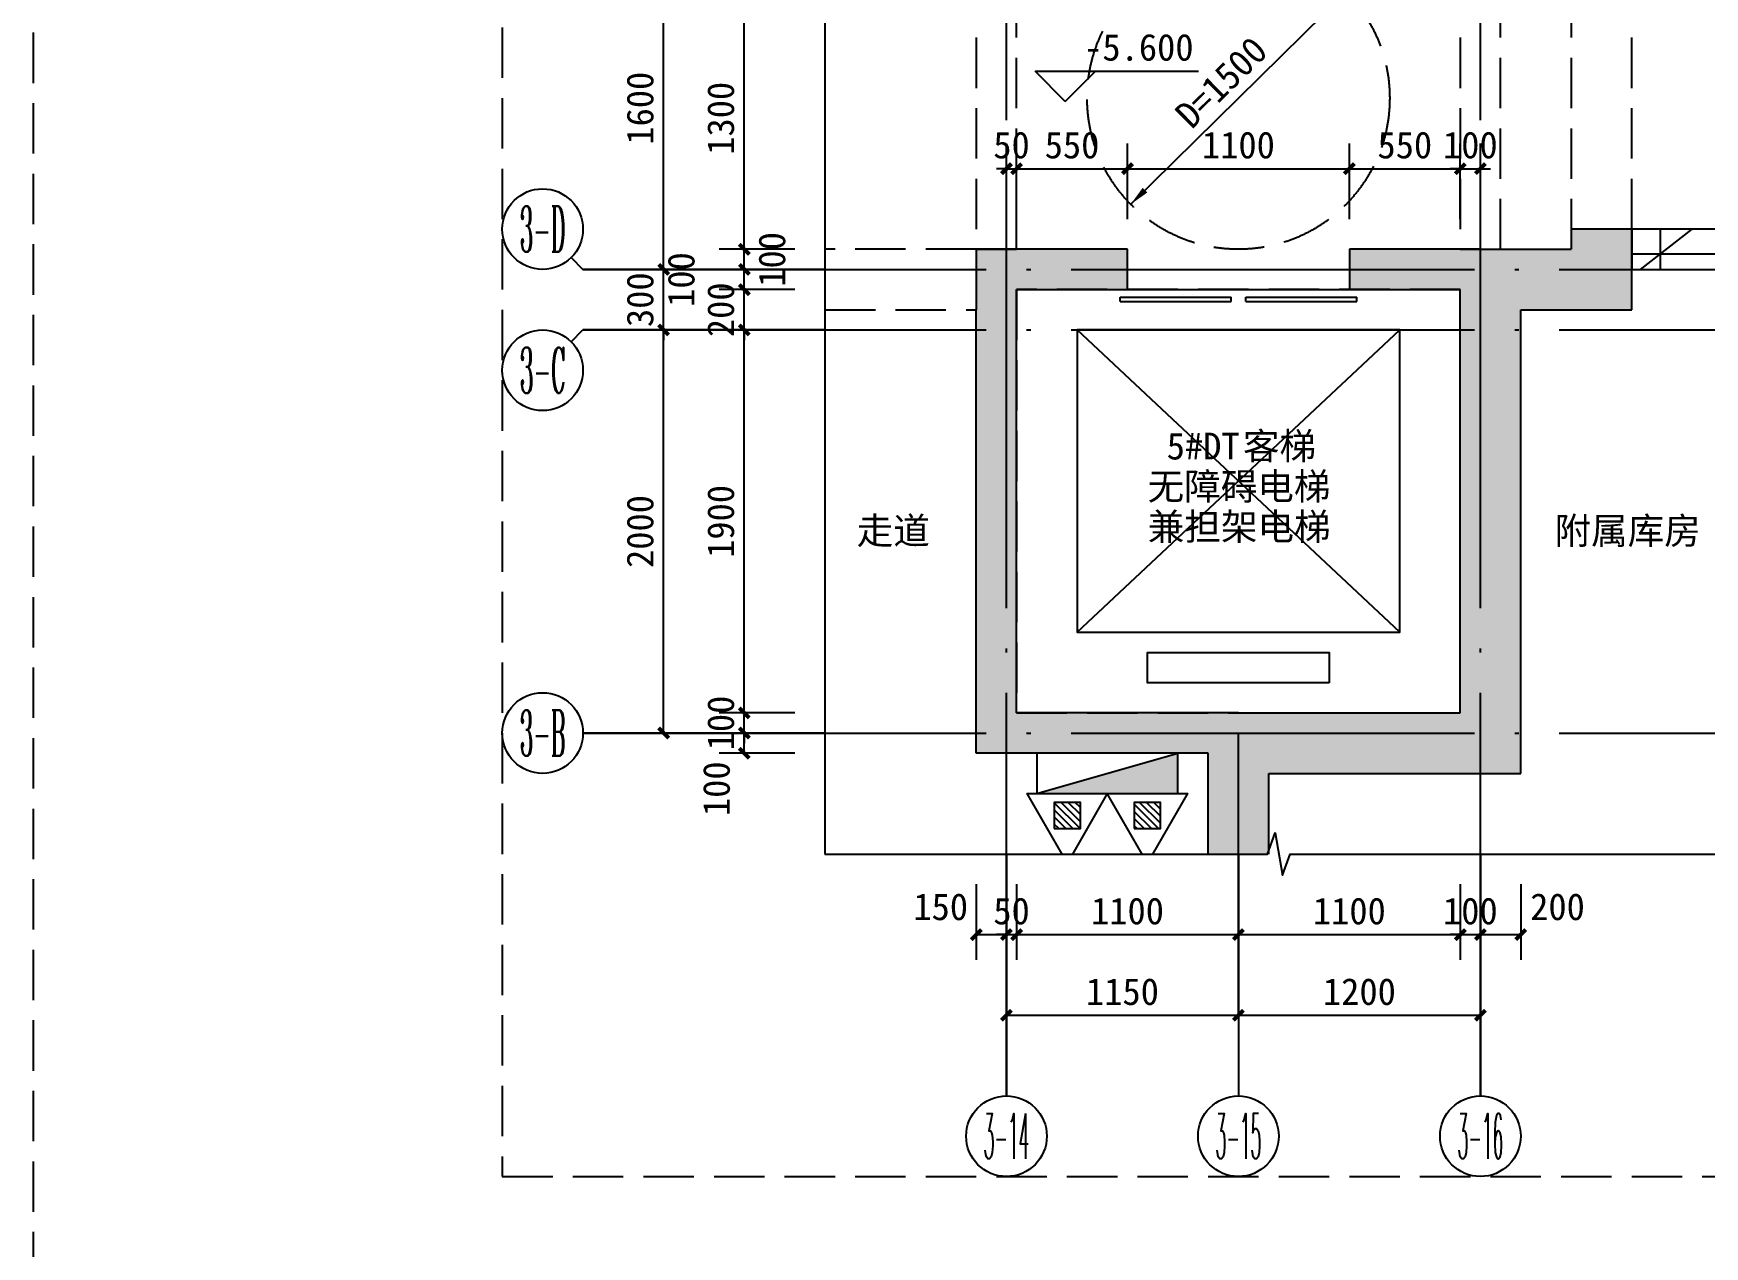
# Model space of a CAD drawing. Extents: x -10817 to 167545, y 26551 to 157048.
# Drawn here: x 433 to 8720, y 113726 to 119745 of the extents above; entities that cross this region are included whole.
import ezdxf
from ezdxf.enums import TextEntityAlignment as Align
from ezdxf.xclip import XClip

# ---------------------------------------------------------------- set-up
doc = ezdxf.new("R2010")
doc.units = 0
doc.header["$LTSCALE"] = 1000
doc.header["$MEASUREMENT"] = 0
doc.header["$XCLIPFRAME"] = 0
doc.linetypes.add('DASH', pattern=[0.35, 0.25, -0.1])
doc.linetypes.add('DOTE', pattern=[2.42, 2, -0.2, 0.02, -0.2])
doc.layers.get('Defpoints').update_dxf_attribs({"color": 30, "linetype": 'DASH'})
for name, color, linetype in [('3#-B1-墙体$0$3#-B1$0$A-DOOR', 51, 'Continuous'), ('3#-B1-墙体$0$A-COLU-CONC-HATC', 204, 'Continuous'), ('3#-B1-墙体$0$A-DOOR', 51, 'Continuous'), ('3#-B1-墙体$0$A-FLOR-STRS', 51, 'Continuous'), ('3#-B1-墙体$0$A-WALL-BLOK', 131, 'Continuous'), ('3#-B1-墙体$0$A-WALL-CONC', 9, 'Continuous'), ('3#-B1-墙体$0$EQUIP_消火栓', 1, 'Continuous'), ('3#-B1-墙体$0$EQUIP_消防', 7, 'Continuous'), ('A-ANNO-AXIS-CIRC', 3, 'Continuous'), ('A-ANNO-AXIS-TEXT', 7, 'Continuous'), ('A-ANNO-DIMS', 3, 'Continuous'), ('A-ANNO-DOTE', 10, 'DOTE'), ('A-ANNO-LEVL', 3, 'Continuous'), ('A-ANNO-SYMB', 3, 'Continuous'), ('A-ANNO-TEXT', 7, 'Continuous'), ('A-FLOR-UNDR', 177, 'Continuous'), ('AXIS_TEXT', 7, 'Continuous')]:
    doc.layers.add(name, color=color, linetype=linetype)
doc.styles.add('_TCH_AXIS', font='COMPLEX', dxfattribs={"bigfont": 'GBCBIG'})
doc.styles.add('_TCH_DIM', font='')
doc.styles.add('_TCH_DIM_T3', font='')
doc.styles.add('COMPLEX', font='COMPLEX')
doc.styles.get("Standard").update_dxf_attribs({"font": ''})
doc.styles.get('_TCH_DIM').set_extended_font_data('SimSun')
doc.styles.get('_TCH_DIM_T3').set_extended_font_data('SimSun')
doc.styles.get('Standard').set_extended_font_data('SimSun')
doc.dimstyles.new('_TCH_ARCH&&50', dxfattribs={"dimtxt": 132.911392, "dimasz": 50, "dimexe": 125, "dimexo": 150, "dimgap": 50, "dimtad": 1, "dimdec": 0, "dimzin": 0, "dimdsep": 46, "dimtxsty": '_TCH_DIM_T3', "dimblk": 'ARCHTICK', "dimcen": 0.09, "dimclrt": 7, "dimazin": 2, "dimtfac": 1, "dimtdec": 0, "dimtix": 1, "dimtmove": 2, "dimatfit": 3, "dimfxl": 50, "dimtolj": 1, "dimtzin": 0, "dimarcsym": 0})

# ---------------------------------------------------------------- blocks, each defined once
blk = doc.blocks.new('3#-B1-墙体$0$3#-B1$0$A$C524E5E6F')
at = {"layer": '3#-B1-墙体$0$A-FLOR-STRS'}
for points in [[(300, -200), (1900, -200), (1900, -1700), (300, -1700)], [(650, -1950), (1550, -1950), (1550, -1800), (650, -1800)]]:
    blk.add_lwpolyline(points, close=True, dxfattribs=at)
for points in [[(300, -1700), (1900, -200)], [(1900, -1700), (300, -200)]]:
    blk.add_lwpolyline(points, dxfattribs=at)
at = {"layer": 'Defpoints'}
blk.add_lwpolyline([(0, 0), (2200, 0), (2200, -2100), (0, -2100)], close=True, dxfattribs=at)
blk = doc.blocks.new('3#-B1-墙体$0$3#-B1$0$$DORLIB2D$00000127')
at = {"color": 0}
for points in [[(-0.5333, 0.7949), (-0.5333, 0.6904)], [(-0.0333, 0.7949), (-0.5333, 0.7949)], [(-0.0333, 0.7949), (-0.0333, 0.6904)], [(0.5333, 0.7949), (0.0333, 0.7949)], [(0.0333, 0.7949), (0.0333, 0.6904)], [(0.5333, 0.7949), (0.5333, 0.6904)], [(-0.0333, 0.6904), (-0.5333, 0.6904)], [(0.5333, 0.6904), (0.0333, 0.6904)], [(0.5, 0.5), (-0.5, 0.5)]]:
    blk.add_lwpolyline(points, dxfattribs=at)
blk = doc.blocks.new('3#-B1-墙体$0$$TwtSys$00000434')
for p, q in [((-0.5, 0.5), (-0.5, -0.5)), ((-0.5, -0.5), (0.5, 0.5)), ((0.5, 0.5), (-0.5, 0.5)), ((0.5, -0.5), (0.5, 0.5)), ((-0.5, -0.5), (0.5, -0.5))]:
    blk.add_line(p, q)
blk.add_solid([(0.5, -0.5), (0.5, 0.5), (-0.5, -0.5)])
blk = doc.blocks.new('3#-B1-墙体$0$$ATTACHMENT$00000214')
h = blk.add_hatch()
h.set_pattern_fill('ANSI31', color=256, scale=200, style=0)
h.set_pattern_definition([(45, (-38543.802, -6842.639), (-17.67767, 17.67767), [])])
h.paths.add_polyline_path([(-64.9, 1.9), (64.9, 1.9), (64.9, -127.9), (-64.9, -127.9)])
for points in [[(0, 171.8), (-198.4, -171.8), (198.4, -171.8)], [(-64.9, 1.9), (64.9, 1.9), (64.9, -127.9), (-64.9, -127.9)]]:
    blk.add_lwpolyline(points, close=True)
blk = doc.blocks.new('3#-B1-墙体')
at = {"layer": '3#-B1-墙体$0$A-COLU-CONC-HATC'}
for points in [[(33300, -5000), (33300, -4600), (33000, -4600), (33000, -4700)], [(30150, -4700), (30050, -4700), (30050, -5000), (30150, -4866.7)], [(30250, -4900), (30800, -4900), (30800, -4700), (30150, -4700), (30150, -4866.7)], [(32550, -4700), (31900, -4700), (31900, -4900), (32450, -4900), (32583.3, -4866.7)], [(32583.3, -4866.7), (32750, -5000), (33300, -5000), (33000, -4700), (32550, -4700)], [(30050, -7200), (30250, -7000), (30250, -4900), (30150, -4866.7), (30050, -5000)], [(32450, -7000), (32750, -7300), (32750, -5000), (32583.3, -4866.7), (32450, -4900)], [(31350, -7166.7), (31350, -7000), (30250, -7000), (30050, -7200), (31200, -7200)], [(31350, -7166.7), (31500, -7300), (32750, -7300), (32450, -7000), (31350, -7000)], [(31300, -9466.7), (31500, -9500), (31500, -7300), (31350, -7166.7), (31200, -7200), (31200, -9300)]]:
    blk.add_hatch(color=256, dxfattribs=at).paths.add_polyline_path(points)
h = blk.add_hatch(dxfattribs=at)
h.set_pattern_fill('空心砖', color=256, scale=100, style=0)
h.set_pattern_definition([(0, (0, 0), (0, 350), []), (37.875, (400, 0), (-169.6153, 218.0767), []), (90, (400, 0), (-450, 3e-14), [])])
h.paths.add_polyline_path([(33300, -4800), (34200, -4800), (34200, -4600), (33300, -4600)])
at = {"layer": '3#-B1-墙体$0$3#-B1$0$A-DOOR', "linetype": 'DASH'}
for p, q in [((30050, -4700), (28550, -4700)), ((28550, -5000), (30050, -5000))]:
    blk.add_line(p, q, dxfattribs=at)
at = {"layer": '3#-B1-墙体$0$A-DOOR', "linetype": 'DASH'}
for p, q in [((33000, -3400), (33000, -4600)), ((33300, -4600), (33300, -3400))]:
    blk.add_line(p, q, dxfattribs=at)
at = {"layer": '3#-B1-墙体$0$A-WALL-BLOK'}
for p, q in [((34200, -4600), (33300, -4600)), ((33300, -4600), (33300, -4800)), ((33300, -4800), (34200, -4800))]:
    blk.add_line(p, q, dxfattribs=at)
at = {"layer": '3#-B1-墙体$0$A-WALL-CONC'}
for p, q in [((33300, -4600), (33000, -4600)), ((33000, -4600), (33000, -4700)), ((33300, -5000), (33300, -4600)), ((30150, -4700), (30050, -4700)), ((30050, -4700), (30050, -5000)), ((30800, -4700), (30150, -4700)), ((30800, -4900), (30800, -4700)), ((32550, -4700), (31900, -4700)), ((31900, -4700), (31900, -4900)), ((32550, -4700), (33000, -4700)), ((30250, -4900), (30800, -4900)), ((30250, -7000), (30250, -4900)), ((31900, -4900), (32450, -4900)), ((32450, -7000), (32450, -4900)), ((30050, -7200), (30050, -5000)), ((32750, -5000), (33300, -5000)), ((32750, -7300), (32750, -5000)), ((31350, -7000), (30250, -7000)), ((31350, -7000), (32450, -7000)), ((31200, -7200), (30050, -7200)), ((31200, -9300), (31200, -7200)), ((31500, -7300), (32750, -7300)), ((31500, -9500), (31500, -7300))]:
    blk.add_line(p, q, dxfattribs=at)
at = {"layer": 'Defpoints', "elevation": 0}
for points in [[(30250, -3300), (30050, -3300), (30050, -4700), (30250, -4700)], [(32650, -3300), (32450, -3300), (32450, -4700), (32650, -4700)]]:
    blk.add_lwpolyline(points, close=True, dxfattribs=at)
at = {"xscale": -1}
blk.add_blockref('3#-B1-墙体$0$3#-B1$0$A$C524E5E6F', (32450, -4900, 0), dxfattribs=at)
at = {"layer": '3#-B1-墙体$0$A-DOOR', "xscale": -1100, "yscale": -200, "zscale": 200}
blk.add_blockref('3#-B1-墙体$0$3#-B1$0$$DORLIB2D$00000127', (31350, -4800), dxfattribs=at)
at = {"layer": '3#-B1-墙体$0$EQUIP_消火栓', "linetype": 'ByBlock', "xscale": -700, "yscale": -200, "zscale": 700, "rotation": 180}
blk.add_blockref('3#-B1-墙体$0$$TwtSys$00000434', (30700, -7300), dxfattribs=at)
at = {"layer": '3#-B1-墙体$0$EQUIP_消防', "linetype": 'ByBlock', "yscale": -1, "rotation": 359.999999996578}
for p in [(30501.6, -7571.8), (30898.4, -7571.8)]:
    blk.add_blockref('3#-B1-墙体$0$$ATTACHMENT$00000214', p, dxfattribs=at)
blk = doc.blocks.new('A$C60AE0A12')
at = {"layer": 'A-ANNO-DIMS'}
for points in [[(462.9, 1406.4, 33, 0, 0), (534.1, 1476.6, 0, 0, 0)], [(-462.9, 493.6, 33, 0, 0), (-534.1, 423.4, 0, 0, 0)]]:
    blk.add_lwpolyline(points, format="xyseb", dxfattribs=at)
blk.add_lwpolyline([(-534.1, 423.4), (534.1, 1476.6)], dxfattribs=at)
at = {"layer": 'A-FLOR-UNDR', "linetype": 'DASH'}
blk.add_circle((0, 950, 0), 750, dxfattribs=at)
at = {"layer": 'A-ANNO-DIMS', "color": 7, "style": '_TCH_DIM'}
blk.add_text('D=1500', height=132.91, rotation=44.59468, dxfattribs=at).set_placement((-232, 791.5, 0))
blk = doc.blocks.new('_ArchTick')
at = {"color": 0, "linetype": 'ByBlock', "const_width": 0.4}
blk.add_lwpolyline([(-0.5, -0.5), (0.5, 0.5)], dxfattribs=at)
blk = doc.blocks.new('*D3382')
at = {"layer": 'A-ANNO-DIMS', "color": 0, "lineweight": -2, "transparency": 16777216}
for p, q in [((5258.1, 115123.5), (5258.1, 114748.5)), ((6408.1, 115123.5), (6408.1, 114748.5)), ((5258.1, 114873.5), (6408.1, 114873.5))]:
    blk.add_line(p, q, dxfattribs=at)
at = {"layer": 'Defpoints', "color": 0, "transparency": 16777216}
for p in [(5258.1, 115273.5), (6408.1, 115273.5), (6408.1, 114873.5)]:
    blk.add_point(p, dxfattribs=at)
at = {"layer": 'A-ANNO-DIMS', "color": 0, "lineweight": -2, "transparency": 16777216, "xscale": 50, "yscale": 50, "zscale": 50, "rotation": 180}
blk.add_blockref('_ArchTick', (5258.1, 114873.5), dxfattribs=at)
at = {"layer": 'A-ANNO-DIMS', "color": 0, "lineweight": -2, "transparency": 16777216, "xscale": 50, "yscale": 50, "zscale": 50}
blk.add_blockref('_ArchTick', (6408.1, 114873.5), dxfattribs=at)
at = {"layer": 'A-ANNO-DIMS', "color": 7, "transparency": 16777216, "insert": (5833.1, 114990), "char_height": 132.91, "attachment_point": 5, "style": '_TCH_DIM_T3'}
blk.add_mtext('\\A1;1150', dxfattribs=at)
blk = doc.blocks.new('*D3383')
at = {"layer": 'A-ANNO-DIMS', "color": 0, "lineweight": -2, "transparency": 16777216}
for p, q in [((6408.1, 115123.5), (6408.1, 114748.5)), ((7608.1, 115123.5), (7608.1, 114748.5)), ((6408.1, 114873.5), (7608.1, 114873.5))]:
    blk.add_line(p, q, dxfattribs=at)
at = {"layer": 'Defpoints', "color": 0, "transparency": 16777216}
for p in [(6408.1, 115273.5), (7608.1, 115273.5), (7608.1, 114873.5)]:
    blk.add_point(p, dxfattribs=at)
at = {"layer": 'A-ANNO-DIMS', "color": 0, "lineweight": -2, "transparency": 16777216, "xscale": 50, "yscale": 50, "zscale": 50, "rotation": 180}
blk.add_blockref('_ArchTick', (6408.1, 114873.5), dxfattribs=at)
at = {"layer": 'A-ANNO-DIMS', "color": 0, "lineweight": -2, "transparency": 16777216, "xscale": 50, "yscale": 50, "zscale": 50}
blk.add_blockref('_ArchTick', (7608.1, 114873.5), dxfattribs=at)
at = {"layer": 'A-ANNO-DIMS', "color": 7, "transparency": 16777216, "insert": (7008.1, 114990), "char_height": 132.91, "attachment_point": 5, "style": '_TCH_DIM_T3'}
blk.add_mtext('\\A1;1200', dxfattribs=at)
blk = doc.blocks.new('*D3392')
at = {"layer": 'A-ANNO-DIMS', "color": 0, "lineweight": -2, "transparency": 16777216}
for p, q in [((3808.1, 118273.5), (3433.1, 118273.5)), ((3558.1, 116273.5), (3558.1, 118273.5)), ((3808.1, 116273.5), (3433.1, 116273.5))]:
    blk.add_line(p, q, dxfattribs=at)
at = {"layer": 'Defpoints', "color": 0, "transparency": 16777216}
for p in [(3558.1, 118273.5), (3958.1, 118273.5), (3958.1, 116273.5)]:
    blk.add_point(p, dxfattribs=at)
at = {"layer": 'A-ANNO-DIMS', "color": 0, "lineweight": -2, "transparency": 16777216, "xscale": 50, "yscale": 50, "zscale": 50}
for p, rotation in [((3558.1, 118273.5), 90), ((3558.1, 116273.5), 270)]:
    blk.add_blockref('_ArchTick', p, dxfattribs=dict(at, rotation=rotation))
at = {"layer": 'A-ANNO-DIMS', "color": 7, "transparency": 16777216, "insert": (3441.7, 117273.5), "char_height": 132.91, "attachment_point": 5, "rotation": 90, "style": '_TCH_DIM_T3'}
blk.add_mtext('\\A1;2000', dxfattribs=at)
blk = doc.blocks.new('*D3393')
at = {"layer": 'A-ANNO-DIMS', "color": 0, "lineweight": -2, "transparency": 16777216}
for p, q in [((3558.1, 118573.5), (3558.1, 118623.5)), ((3808.1, 118573.5), (3433.1, 118573.5)), ((3558.1, 118273.5), (3558.1, 118573.5)), ((3808.1, 118273.5), (3433.1, 118273.5)), ((3558.1, 118273.5), (3558.1, 118223.5))]:
    blk.add_line(p, q, dxfattribs=at)
at = {"layer": 'Defpoints', "color": 0, "transparency": 16777216}
for p in [(3558.1, 118573.5), (3958.1, 118573.5), (3958.1, 118273.5)]:
    blk.add_point(p, dxfattribs=at)
at = {"layer": 'A-ANNO-DIMS', "color": 0, "lineweight": -2, "transparency": 16777216, "xscale": 50, "yscale": 50, "zscale": 50}
for p, rotation in [((3558.1, 118573.5), 270), ((3558.1, 118273.5), 90)]:
    blk.add_blockref('_ArchTick', p, dxfattribs=dict(at, rotation=rotation))
at = {"layer": 'A-ANNO-DIMS', "color": 7, "transparency": 16777216, "insert": (3441.7, 118423.5), "char_height": 132.91, "attachment_point": 5, "rotation": 90, "style": '_TCH_DIM_T3'}
blk.add_mtext('\\A1;300', dxfattribs=at)
blk = doc.blocks.new('*D3394')
at = {"layer": 'A-ANNO-DIMS', "color": 0, "lineweight": -2, "transparency": 16777216}
for p, q in [((3808.1, 120173.5), (3433.1, 120173.5)), ((3558.1, 118573.5), (3558.1, 120173.5)), ((3808.1, 118573.5), (3433.1, 118573.5))]:
    blk.add_line(p, q, dxfattribs=at)
at = {"layer": 'Defpoints', "color": 0, "transparency": 16777216}
for p in [(3558.1, 120173.5), (3958.1, 120173.5), (3958.1, 118573.5)]:
    blk.add_point(p, dxfattribs=at)
at = {"layer": 'A-ANNO-DIMS', "color": 0, "lineweight": -2, "transparency": 16777216, "xscale": 50, "yscale": 50, "zscale": 50}
for p, rotation in [((3558.1, 120173.5), 90), ((3558.1, 118573.5), 270)]:
    blk.add_blockref('_ArchTick', p, dxfattribs=dict(at, rotation=rotation))
at = {"layer": 'A-ANNO-DIMS', "color": 7, "transparency": 16777216, "insert": (3441.7, 119373.5), "char_height": 132.91, "attachment_point": 5, "rotation": 90, "style": '_TCH_DIM_T3'}
blk.add_mtext('\\A1;1600', dxfattribs=at)
blk = doc.blocks.new('*D3397')
at = {"layer": 'A-ANNO-DIMS', "color": 0, "lineweight": -2, "transparency": 16777216}
for p, q in [((5108.1, 115523.5), (5108.1, 115148.5)), ((5258.1, 115523.5), (5258.1, 115148.5)), ((5108.1, 115273.5), (5258.1, 115273.5))]:
    blk.add_line(p, q, dxfattribs=at)
at = {"layer": 'Defpoints', "color": 0, "transparency": 16777216}
for p in [(5108.1, 115673.5), (5258.1, 115673.5), (5258.1, 115273.5)]:
    blk.add_point(p, dxfattribs=at)
at = {"layer": 'A-ANNO-DIMS', "color": 0, "lineweight": -2, "transparency": 16777216, "xscale": 50, "yscale": 50, "zscale": 50, "rotation": 180}
blk.add_blockref('_ArchTick', (5108.1, 115273.5), dxfattribs=at)
at = {"layer": 'A-ANNO-DIMS', "color": 0, "lineweight": -2, "transparency": 16777216, "xscale": 50, "yscale": 50, "zscale": 50}
blk.add_blockref('_ArchTick', (5258.1, 115273.5), dxfattribs=at)
at = {"layer": 'A-ANNO-DIMS', "color": 7, "transparency": 16777216, "insert": (4931.9, 115411), "char_height": 132.91, "attachment_point": 5, "style": '_TCH_DIM_T3'}
blk.add_mtext('\\A1;150', dxfattribs=at)
blk = doc.blocks.new('*D3398')
at = {"layer": 'A-ANNO-DIMS', "color": 0, "lineweight": -2, "transparency": 16777216}
for p, q in [((5258.1, 115523.5), (5258.1, 115148.5)), ((5308.1, 115523.5), (5308.1, 115148.5)), ((5258.1, 115273.5), (5208.1, 115273.5)), ((5258.1, 115273.5), (5308.1, 115273.5)), ((5308.1, 115273.5), (5358.1, 115273.5))]:
    blk.add_line(p, q, dxfattribs=at)
at = {"layer": 'Defpoints', "color": 0, "transparency": 16777216}
for p in [(5258.1, 115673.5), (5308.1, 115673.5), (5308.1, 115273.5)]:
    blk.add_point(p, dxfattribs=at)
at = {"layer": 'A-ANNO-DIMS', "color": 0, "lineweight": -2, "transparency": 16777216, "xscale": 50, "yscale": 50, "zscale": 50}
blk.add_blockref('_ArchTick', (5258.1, 115273.5), dxfattribs=at)
at = {"layer": 'A-ANNO-DIMS', "color": 0, "lineweight": -2, "transparency": 16777216, "xscale": 50, "yscale": 50, "zscale": 50, "rotation": 180}
blk.add_blockref('_ArchTick', (5308.1, 115273.5), dxfattribs=at)
at = {"layer": 'A-ANNO-DIMS', "color": 7, "transparency": 16777216, "insert": (5283.1, 115390), "char_height": 132.91, "attachment_point": 5, "style": '_TCH_DIM_T3'}
blk.add_mtext('\\A1;50', dxfattribs=at)
blk = doc.blocks.new('*D3399')
at = {"layer": 'A-ANNO-DIMS', "color": 0, "lineweight": -2, "transparency": 16777216}
for p, q in [((5308.1, 115523.5), (5308.1, 115148.5)), ((6408.1, 115523.5), (6408.1, 115148.5)), ((5308.1, 115273.5), (6408.1, 115273.5))]:
    blk.add_line(p, q, dxfattribs=at)
at = {"layer": 'Defpoints', "color": 0, "transparency": 16777216}
for p in [(5308.1, 115673.5), (6408.1, 115673.5), (6408.1, 115273.5)]:
    blk.add_point(p, dxfattribs=at)
at = {"layer": 'A-ANNO-DIMS', "color": 0, "lineweight": -2, "transparency": 16777216, "xscale": 50, "yscale": 50, "zscale": 50, "rotation": 180}
blk.add_blockref('_ArchTick', (5308.1, 115273.5), dxfattribs=at)
at = {"layer": 'A-ANNO-DIMS', "color": 0, "lineweight": -2, "transparency": 16777216, "xscale": 50, "yscale": 50, "zscale": 50}
blk.add_blockref('_ArchTick', (6408.1, 115273.5), dxfattribs=at)
at = {"layer": 'A-ANNO-DIMS', "color": 7, "transparency": 16777216, "insert": (5858.1, 115390), "char_height": 132.91, "attachment_point": 5, "style": '_TCH_DIM_T3'}
blk.add_mtext('\\A1;1100', dxfattribs=at)
blk = doc.blocks.new('*D3400')
at = {"layer": 'A-ANNO-DIMS', "color": 0, "lineweight": -2, "transparency": 16777216}
for p, q in [((6408.1, 115523.5), (6408.1, 115148.5)), ((7508.1, 115523.5), (7508.1, 115148.5)), ((6408.1, 115273.5), (7508.1, 115273.5))]:
    blk.add_line(p, q, dxfattribs=at)
at = {"layer": 'Defpoints', "color": 0, "transparency": 16777216}
for p in [(6408.1, 115673.5), (7508.1, 115673.5), (7508.1, 115273.5)]:
    blk.add_point(p, dxfattribs=at)
at = {"layer": 'A-ANNO-DIMS', "color": 0, "lineweight": -2, "transparency": 16777216, "xscale": 50, "yscale": 50, "zscale": 50, "rotation": 180}
blk.add_blockref('_ArchTick', (6408.1, 115273.5), dxfattribs=at)
at = {"layer": 'A-ANNO-DIMS', "color": 0, "lineweight": -2, "transparency": 16777216, "xscale": 50, "yscale": 50, "zscale": 50}
blk.add_blockref('_ArchTick', (7508.1, 115273.5), dxfattribs=at)
at = {"layer": 'A-ANNO-DIMS', "color": 7, "transparency": 16777216, "insert": (6958.1, 115390), "char_height": 132.91, "attachment_point": 5, "style": '_TCH_DIM_T3'}
blk.add_mtext('\\A1;1100', dxfattribs=at)
blk = doc.blocks.new('*D3401')
at = {"layer": 'A-ANNO-DIMS', "color": 0, "lineweight": -2, "transparency": 16777216}
for p, q in [((7508.1, 115523.5), (7508.1, 115148.5)), ((7608.1, 115523.5), (7608.1, 115148.5)), ((7508.1, 115273.5), (7458.1, 115273.5)), ((7508.1, 115273.5), (7608.1, 115273.5)), ((7608.1, 115273.5), (7658.1, 115273.5))]:
    blk.add_line(p, q, dxfattribs=at)
at = {"layer": 'Defpoints', "color": 0, "transparency": 16777216}
for p in [(7508.1, 115673.5), (7608.1, 115673.5), (7608.1, 115273.5)]:
    blk.add_point(p, dxfattribs=at)
at = {"layer": 'A-ANNO-DIMS', "color": 0, "lineweight": -2, "transparency": 16777216, "xscale": 50, "yscale": 50, "zscale": 50}
blk.add_blockref('_ArchTick', (7508.1, 115273.5), dxfattribs=at)
at = {"layer": 'A-ANNO-DIMS', "color": 0, "lineweight": -2, "transparency": 16777216, "xscale": 50, "yscale": 50, "zscale": 50, "rotation": 180}
blk.add_blockref('_ArchTick', (7608.1, 115273.5), dxfattribs=at)
at = {"layer": 'A-ANNO-DIMS', "color": 7, "transparency": 16777216, "insert": (7558.1, 115390), "char_height": 132.91, "attachment_point": 5, "style": '_TCH_DIM_T3'}
blk.add_mtext('\\A1;100', dxfattribs=at)
blk = doc.blocks.new('*D3402')
at = {"layer": 'A-ANNO-DIMS', "color": 0, "lineweight": -2, "transparency": 16777216}
for p, q in [((7608.1, 115523.5), (7608.1, 115148.5)), ((7808.1, 115523.5), (7808.1, 115148.5)), ((7608.1, 115273.5), (7808.1, 115273.5))]:
    blk.add_line(p, q, dxfattribs=at)
at = {"layer": 'Defpoints', "color": 0, "transparency": 16777216}
for p in [(7608.1, 115673.5), (7808.1, 115673.5), (7808.1, 115273.5)]:
    blk.add_point(p, dxfattribs=at)
at = {"layer": 'A-ANNO-DIMS', "color": 0, "lineweight": -2, "transparency": 16777216, "xscale": 50, "yscale": 50, "zscale": 50, "rotation": 180}
blk.add_blockref('_ArchTick', (7608.1, 115273.5), dxfattribs=at)
at = {"layer": 'A-ANNO-DIMS', "color": 0, "lineweight": -2, "transparency": 16777216, "xscale": 50, "yscale": 50, "zscale": 50}
blk.add_blockref('_ArchTick', (7808.1, 115273.5), dxfattribs=at)
at = {"layer": 'A-ANNO-DIMS', "color": 7, "transparency": 16777216, "insert": (7990.3, 115411), "char_height": 132.91, "attachment_point": 5, "style": '_TCH_DIM_T3'}
blk.add_mtext('\\A1;200', dxfattribs=at)
blk = doc.blocks.new('*D3429')
at = {"layer": 'A-ANNO-DIMS', "color": 0, "lineweight": -2, "transparency": 16777216}
for p, q in [((4208.1, 116273.5), (3833.1, 116273.5)), ((3958.1, 116173.5), (3958.1, 116273.5)), ((4208.1, 116173.5), (3833.1, 116173.5))]:
    blk.add_line(p, q, dxfattribs=at)
at = {"layer": 'Defpoints', "color": 0, "transparency": 16777216}
for p in [(3958.1, 116273.5), (4358.1, 116273.5), (4358.1, 116173.5)]:
    blk.add_point(p, dxfattribs=at)
at = {"layer": 'A-ANNO-DIMS', "color": 0, "lineweight": -2, "transparency": 16777216, "xscale": 50, "yscale": 50, "zscale": 50}
for p, rotation in [((3958.1, 116273.5), 90), ((3958.1, 116173.5), 270)]:
    blk.add_blockref('_ArchTick', p, dxfattribs=dict(at, rotation=rotation))
at = {"layer": 'A-ANNO-DIMS', "color": 7, "transparency": 16777216, "insert": (3820.6, 115997.3), "char_height": 132.91, "attachment_point": 5, "rotation": 90, "style": '_TCH_DIM_T3'}
blk.add_mtext('\\A1;100', dxfattribs=at)
blk = doc.blocks.new('*D3430')
at = {"layer": 'A-ANNO-DIMS', "color": 0, "lineweight": -2, "transparency": 16777216}
for p, q in [((4208.1, 116373.5), (3833.1, 116373.5)), ((3958.1, 116373.5), (3958.1, 116423.5)), ((3958.1, 116273.5), (3958.1, 116373.5)), ((4208.1, 116273.5), (3833.1, 116273.5)), ((3958.1, 116273.5), (3958.1, 116223.5))]:
    blk.add_line(p, q, dxfattribs=at)
at = {"layer": 'Defpoints', "color": 0, "transparency": 16777216}
for p in [(3958.1, 116373.5), (4358.1, 116373.5), (4358.1, 116273.5)]:
    blk.add_point(p, dxfattribs=at)
at = {"layer": 'A-ANNO-DIMS', "color": 0, "lineweight": -2, "transparency": 16777216, "xscale": 50, "yscale": 50, "zscale": 50}
for p, rotation in [((3958.1, 116373.5), 270), ((3958.1, 116273.5), 90)]:
    blk.add_blockref('_ArchTick', p, dxfattribs=dict(at, rotation=rotation))
at = {"layer": 'A-ANNO-DIMS', "color": 7, "transparency": 16777216, "insert": (3841.7, 116323.5), "char_height": 132.91, "attachment_point": 5, "rotation": 90, "style": '_TCH_DIM_T3'}
blk.add_mtext('\\A1;100', dxfattribs=at)
blk = doc.blocks.new('*D3431')
at = {"layer": 'A-ANNO-DIMS', "color": 0, "lineweight": -2, "transparency": 16777216}
for p, q in [((4208.1, 118273.5), (3833.1, 118273.5)), ((3958.1, 116373.5), (3958.1, 118273.5)), ((4208.1, 116373.5), (3833.1, 116373.5))]:
    blk.add_line(p, q, dxfattribs=at)
at = {"layer": 'Defpoints', "color": 0, "transparency": 16777216}
for p in [(3958.1, 118273.5), (4358.1, 118273.5), (4358.1, 116373.5)]:
    blk.add_point(p, dxfattribs=at)
at = {"layer": 'A-ANNO-DIMS', "color": 0, "lineweight": -2, "transparency": 16777216, "xscale": 50, "yscale": 50, "zscale": 50}
for p, rotation in [((3958.1, 118273.5), 90), ((3958.1, 116373.5), 270)]:
    blk.add_blockref('_ArchTick', p, dxfattribs=dict(at, rotation=rotation))
at = {"layer": 'A-ANNO-DIMS', "color": 7, "transparency": 16777216, "insert": (3841.7, 117323.5), "char_height": 132.91, "attachment_point": 5, "rotation": 90, "style": '_TCH_DIM_T3'}
blk.add_mtext('\\A1;1900', dxfattribs=at)
blk = doc.blocks.new('*D3432')
at = {"layer": 'A-ANNO-DIMS', "color": 0, "lineweight": -2, "transparency": 16777216}
for p, q in [((3958.1, 118473.5), (3958.1, 118523.5)), ((4208.1, 118473.5), (3833.1, 118473.5)), ((3958.1, 118273.5), (3958.1, 118473.5)), ((4208.1, 118273.5), (3833.1, 118273.5)), ((3958.1, 118273.5), (3958.1, 118223.5))]:
    blk.add_line(p, q, dxfattribs=at)
at = {"layer": 'Defpoints', "color": 0, "transparency": 16777216}
for p in [(3958.1, 118473.5), (4358.1, 118473.5), (4358.1, 118273.5)]:
    blk.add_point(p, dxfattribs=at)
at = {"layer": 'A-ANNO-DIMS', "color": 0, "lineweight": -2, "transparency": 16777216, "xscale": 50, "yscale": 50, "zscale": 50}
for p, rotation in [((3958.1, 118473.5), 270), ((3958.1, 118273.5), 90)]:
    blk.add_blockref('_ArchTick', p, dxfattribs=dict(at, rotation=rotation))
at = {"layer": 'A-ANNO-DIMS', "color": 7, "transparency": 16777216, "insert": (3841.7, 118373.5), "char_height": 132.91, "attachment_point": 5, "rotation": 90, "style": '_TCH_DIM_T3'}
blk.add_mtext('\\A1;200', dxfattribs=at)
blk = doc.blocks.new('*D3433')
at = {"layer": 'A-ANNO-DIMS', "color": 0, "lineweight": -2, "transparency": 16777216}
for p, q in [((4208.1, 118573.5), (3833.1, 118573.5)), ((3958.1, 118473.5), (3958.1, 118573.5)), ((4208.1, 118473.5), (3833.1, 118473.5))]:
    blk.add_line(p, q, dxfattribs=at)
at = {"layer": 'Defpoints', "color": 0, "transparency": 16777216}
for p in [(3958.1, 118573.5), (4358.1, 118573.5), (4358.1, 118473.5)]:
    blk.add_point(p, dxfattribs=at)
at = {"layer": 'A-ANNO-DIMS', "color": 0, "lineweight": -2, "transparency": 16777216, "xscale": 50, "yscale": 50, "zscale": 50}
for p, rotation in [((3958.1, 118573.5), 90), ((3958.1, 118473.5), 270)]:
    blk.add_blockref('_ArchTick', p, dxfattribs=dict(at, rotation=rotation))
at = {"layer": 'A-ANNO-DIMS', "color": 7, "transparency": 16777216, "insert": (3645.6, 118523.5), "char_height": 132.91, "attachment_point": 5, "rotation": 90, "style": '_TCH_DIM_T3'}
blk.add_mtext('\\A1;100', dxfattribs=at)
blk = doc.blocks.new('*D3434')
at = {"layer": 'A-ANNO-DIMS', "color": 0, "lineweight": -2, "transparency": 16777216}
for p, q in [((4208.1, 118673.5), (3833.1, 118673.5)), ((3958.1, 118573.5), (3958.1, 118673.5)), ((4208.1, 118573.5), (3833.1, 118573.5))]:
    blk.add_line(p, q, dxfattribs=at)
at = {"layer": 'Defpoints', "color": 0, "transparency": 16777216}
for p in [(3958.1, 118673.5), (4358.1, 118673.5), (4358.1, 118573.5)]:
    blk.add_point(p, dxfattribs=at)
at = {"layer": 'A-ANNO-DIMS', "color": 0, "lineweight": -2, "transparency": 16777216, "xscale": 50, "yscale": 50, "zscale": 50}
for p, rotation in [((3958.1, 118673.5), 90), ((3958.1, 118573.5), 270)]:
    blk.add_blockref('_ArchTick', p, dxfattribs=dict(at, rotation=rotation))
at = {"layer": 'A-ANNO-DIMS', "color": 7, "transparency": 16777216, "insert": (4095.6, 118623.5), "char_height": 132.91, "attachment_point": 5, "rotation": 90, "style": '_TCH_DIM_T3'}
blk.add_mtext('\\A1;100', dxfattribs=at)
blk = doc.blocks.new('*D3435')
at = {"layer": 'A-ANNO-DIMS', "color": 0, "lineweight": -2, "transparency": 16777216}
for p, q in [((4208.1, 119973.5), (3833.1, 119973.5)), ((3958.1, 118673.5), (3958.1, 119973.5)), ((4208.1, 118673.5), (3833.1, 118673.5))]:
    blk.add_line(p, q, dxfattribs=at)
at = {"layer": 'Defpoints', "color": 0, "transparency": 16777216}
for p in [(3958.1, 119973.5), (4358.1, 119973.5), (4358.1, 118673.5)]:
    blk.add_point(p, dxfattribs=at)
at = {"layer": 'A-ANNO-DIMS', "color": 0, "lineweight": -2, "transparency": 16777216, "xscale": 50, "yscale": 50, "zscale": 50}
for p, rotation in [((3958.1, 119973.5), 90), ((3958.1, 118673.5), 270)]:
    blk.add_blockref('_ArchTick', p, dxfattribs=dict(at, rotation=rotation))
at = {"layer": 'A-ANNO-DIMS', "color": 7, "transparency": 16777216, "insert": (3841.7, 119323.5), "char_height": 132.91, "attachment_point": 5, "rotation": 90, "style": '_TCH_DIM_T3'}
blk.add_mtext('\\A1;1300', dxfattribs=at)
blk = doc.blocks.new('*D3464')
at = {"layer": 'A-ANNO-DIMS', "color": 0, "lineweight": -2, "transparency": 16777216}
for p, q in [((7508.1, 118823.5), (7508.1, 119198.5)), ((7608.1, 118823.5), (7608.1, 119198.5)), ((7508.1, 119073.5), (7458.1, 119073.5)), ((7508.1, 119073.5), (7608.1, 119073.5)), ((7608.1, 119073.5), (7658.1, 119073.5))]:
    blk.add_line(p, q, dxfattribs=at)
at = {"layer": 'Defpoints', "color": 0, "transparency": 16777216}
for p in [(7608.1, 119073.5), (7508.1, 118673.5), (7608.1, 118673.5)]:
    blk.add_point(p, dxfattribs=at)
at = {"layer": 'A-ANNO-DIMS', "color": 0, "lineweight": -2, "transparency": 16777216, "xscale": 50, "yscale": 50, "zscale": 50}
blk.add_blockref('_ArchTick', (7508.1, 119073.5), dxfattribs=at)
at = {"layer": 'A-ANNO-DIMS', "color": 0, "lineweight": -2, "transparency": 16777216, "xscale": 50, "yscale": 50, "zscale": 50, "rotation": 180}
blk.add_blockref('_ArchTick', (7608.1, 119073.5), dxfattribs=at)
at = {"layer": 'A-ANNO-DIMS', "color": 7, "transparency": 16777216, "insert": (7558.1, 119190), "char_height": 132.91, "attachment_point": 5, "style": '_TCH_DIM_T3'}
blk.add_mtext('\\A1;100', dxfattribs=at)
blk = doc.blocks.new('*D3465')
at = {"layer": 'A-ANNO-DIMS', "color": 0, "lineweight": -2, "transparency": 16777216}
for p, q in [((6958.1, 118823.5), (6958.1, 119198.5)), ((7508.1, 118823.5), (7508.1, 119198.5)), ((6958.1, 119073.5), (7508.1, 119073.5))]:
    blk.add_line(p, q, dxfattribs=at)
at = {"layer": 'Defpoints', "color": 0, "transparency": 16777216}
for p in [(7508.1, 119073.5), (6958.1, 118673.5), (7508.1, 118673.5)]:
    blk.add_point(p, dxfattribs=at)
at = {"layer": 'A-ANNO-DIMS', "color": 0, "lineweight": -2, "transparency": 16777216, "xscale": 50, "yscale": 50, "zscale": 50, "rotation": 180}
blk.add_blockref('_ArchTick', (6958.1, 119073.5), dxfattribs=at)
at = {"layer": 'A-ANNO-DIMS', "color": 0, "lineweight": -2, "transparency": 16777216, "xscale": 50, "yscale": 50, "zscale": 50}
blk.add_blockref('_ArchTick', (7508.1, 119073.5), dxfattribs=at)
at = {"layer": 'A-ANNO-DIMS', "color": 7, "transparency": 16777216, "insert": (7233.1, 119190), "char_height": 132.91, "attachment_point": 5, "style": '_TCH_DIM_T3'}
blk.add_mtext('\\A1;550', dxfattribs=at)
blk = doc.blocks.new('*D3466')
at = {"layer": 'A-ANNO-DIMS', "color": 0, "lineweight": -2, "transparency": 16777216}
for p, q in [((5858.1, 118823.5), (5858.1, 119198.5)), ((6958.1, 118823.5), (6958.1, 119198.5)), ((5858.1, 119073.5), (6958.1, 119073.5))]:
    blk.add_line(p, q, dxfattribs=at)
at = {"layer": 'Defpoints', "color": 0, "transparency": 16777216}
for p in [(6958.1, 119073.5), (5858.1, 118673.5), (6958.1, 118673.5)]:
    blk.add_point(p, dxfattribs=at)
at = {"layer": 'A-ANNO-DIMS', "color": 0, "lineweight": -2, "transparency": 16777216, "xscale": 50, "yscale": 50, "zscale": 50, "rotation": 180}
blk.add_blockref('_ArchTick', (5858.1, 119073.5), dxfattribs=at)
at = {"layer": 'A-ANNO-DIMS', "color": 0, "lineweight": -2, "transparency": 16777216, "xscale": 50, "yscale": 50, "zscale": 50}
blk.add_blockref('_ArchTick', (6958.1, 119073.5), dxfattribs=at)
at = {"layer": 'A-ANNO-DIMS', "color": 7, "transparency": 16777216, "insert": (6408.1, 119190), "char_height": 132.91, "attachment_point": 5, "style": '_TCH_DIM_T3'}
blk.add_mtext('\\A1;1100', dxfattribs=at)
blk = doc.blocks.new('*D3467')
at = {"layer": 'A-ANNO-DIMS', "color": 0, "lineweight": -2, "transparency": 16777216}
for p, q in [((5308.1, 118823.5), (5308.1, 119198.5)), ((5858.1, 118823.5), (5858.1, 119198.5)), ((5308.1, 119073.5), (5858.1, 119073.5))]:
    blk.add_line(p, q, dxfattribs=at)
at = {"layer": 'Defpoints', "color": 0, "transparency": 16777216}
for p in [(5858.1, 119073.5), (5308.1, 118673.5), (5858.1, 118673.5)]:
    blk.add_point(p, dxfattribs=at)
at = {"layer": 'A-ANNO-DIMS', "color": 0, "lineweight": -2, "transparency": 16777216, "xscale": 50, "yscale": 50, "zscale": 50, "rotation": 180}
blk.add_blockref('_ArchTick', (5308.1, 119073.5), dxfattribs=at)
at = {"layer": 'A-ANNO-DIMS', "color": 0, "lineweight": -2, "transparency": 16777216, "xscale": 50, "yscale": 50, "zscale": 50}
blk.add_blockref('_ArchTick', (5858.1, 119073.5), dxfattribs=at)
at = {"layer": 'A-ANNO-DIMS', "color": 7, "transparency": 16777216, "insert": (5583.1, 119190), "char_height": 132.91, "attachment_point": 5, "style": '_TCH_DIM_T3'}
blk.add_mtext('\\A1;550', dxfattribs=at)
blk = doc.blocks.new('*D3468')
at = {"layer": 'A-ANNO-DIMS', "color": 0, "lineweight": -2, "transparency": 16777216}
for p, q in [((5258.1, 118823.5), (5258.1, 119198.5)), ((5308.1, 118823.5), (5308.1, 119198.5)), ((5258.1, 119073.5), (5208.1, 119073.5)), ((5258.1, 119073.5), (5308.1, 119073.5)), ((5308.1, 119073.5), (5358.1, 119073.5))]:
    blk.add_line(p, q, dxfattribs=at)
at = {"layer": 'Defpoints', "color": 0, "transparency": 16777216}
for p in [(5308.1, 119073.5), (5258.1, 118673.5), (5308.1, 118673.5)]:
    blk.add_point(p, dxfattribs=at)
at = {"layer": 'A-ANNO-DIMS', "color": 0, "lineweight": -2, "transparency": 16777216, "xscale": 50, "yscale": 50, "zscale": 50}
blk.add_blockref('_ArchTick', (5258.1, 119073.5), dxfattribs=at)
at = {"layer": 'A-ANNO-DIMS', "color": 0, "lineweight": -2, "transparency": 16777216, "xscale": 50, "yscale": 50, "zscale": 50, "rotation": 180}
blk.add_blockref('_ArchTick', (5308.1, 119073.5), dxfattribs=at)
at = {"layer": 'A-ANNO-DIMS', "color": 7, "transparency": 16777216, "insert": (5283.1, 119190), "char_height": 132.91, "attachment_point": 5, "style": '_TCH_DIM_T3'}
blk.add_mtext('\\A1;50', dxfattribs=at)
blk = doc.blocks.new('_AXISO')
blk.add_circle((0, 0), 0.5)
at = {"layer": 'AXIS_TEXT', "style": 'COMPLEX', "width": 1.041667}
blk.add_attdef('A', text='', height=0.56, dxfattribs=at).set_placement((-0.25, -0.28), (0.25, -0.28), align=Align.FIT)

msp = doc.modelspace()

# ---------------------------------------------------------------- linework, layer by layer
at = {"layer": 'A-ANNO-AXIS-CIRC'}
for p, q in [((3099.6, 118632.1), (3158.1, 118573.5)), ((4358.1, 118573.5), (3158.1, 118573.5)), ((3099.6, 118214.9), (3158.1, 118273.5)), ((4358.1, 118273.5), (3158.1, 118273.5)), ((4358.1, 116273.5), (3158.1, 116273.5)), ((5258.1, 115673.5), (5258.1, 114473.5)), ((6408.1, 115673.5), (6408.1, 114473.5)), ((7608.1, 115673.5), (7608.1, 114473.5))]:
    msp.add_line(p, q, dxfattribs=at)
at = {"layer": 'A-ANNO-DOTE'}
for points in [[(5258.1, 114473.5), (5258.1, 128123.5)], [(7608.1, 114473.5), (7608.1, 128123.5)], [(3158.1, 118573.5), (10058.1, 118573.5)], [(3158.1, 118273.5), (10058.1, 118273.5)], [(3158.1, 116273.5), (10058.1, 116273.5)], [(6408.1, 114873.5), (6408.1, 116273.5)]]:
    msp.add_lwpolyline(points, dxfattribs=at)
at = {"layer": 'A-ANNO-LEVL'}
for p, q in [((5549.8, 119406.9), (5399.8, 119556.9)), ((5399.8, 119556.9), (6209.8, 119556.9)), ((5549.8, 119406.9), (5699.8, 119556.9))]:
    msp.add_line(p, q, dxfattribs=at)
at = {"layer": 'A-ANNO-SYMB'}
for points in [[(4358.1, 126923.5), (4358.1, 121354.8), (4463.1, 121316.5), (4253.1, 121279.5), (4358.1, 121242.3), (4358.1, 115673.5)], [(4358.1, 115673.5), (6551.9, 115673.5), (6590.1, 115778.5), (6627.1, 115568.5), (6664.4, 115673.5), (8858.1, 115673.5)]]:
    msp.add_lwpolyline(points, dxfattribs=at)
at = {"layer": 'Defpoints'}
for points in [[(433.1, 134198.4), (37483.1, 134198.4), (37483.1, 105498.4), (433.1, 105498.4)], [(10458.1, 128523.5), (2758.1, 128523.5), (2758.1, 114073.5), (10458.1, 114073.5)]]:
    msp.add_lwpolyline(points, close=True, dxfattribs=at)

# ---------------------------------------------------------------- block references
ref = msp.add_blockref('3#-B1-墙体', (-24941.9, 123373.5))
XClip(ref).set_block_clipping_path([(29299.9999999998, -7700.0000000013), (33800, 3550)])
msp.add_blockref('A$C60AE0A12', (6408.1, 118473.5))
at = {"layer": 'A-ANNO-AXIS-CIRC'}
ref = msp.add_blockref('_AXISO', (2958.1, 118773.5), dxfattribs=dict(at, xscale=400, yscale=400, zscale=400))
ref.add_attrib('A', '3-D', dxfattribs={"layer": 'A-ANNO-AXIS-TEXT', "height": 226.27, "style": '_TCH_AXIS', "width": 0.33871}).set_placement((2845, 118660.4), (3071.3, 118660.4), align=Align.FIT)
ref = msp.add_blockref('_AXISO', (2958.1, 118073.5), dxfattribs=dict(at, xscale=400, yscale=400, zscale=400))
ref.add_attrib('A', '3-C', dxfattribs={"layer": 'A-ANNO-AXIS-TEXT', "height": 226.27, "style": '_TCH_AXIS', "width": 0.35}).set_placement((2845, 117960.4), (3071.3, 117960.4), align=Align.FIT)
ref = msp.add_blockref('_AXISO', (2958.1, 116273.5), dxfattribs=dict(at, xscale=400, yscale=400, zscale=400))
ref.add_attrib('A', '3-B', dxfattribs={"layer": 'A-ANNO-AXIS-TEXT', "height": 226.27, "style": '_TCH_AXIS', "width": 0.33871}).set_placement((2845, 116160.4), (3071.3, 116160.4), align=Align.FIT)
ref = msp.add_blockref('_AXISO', (5258.1, 114273.5), dxfattribs=dict(at, xscale=400, yscale=400, zscale=400))
ref.add_attrib('A', '3-14', dxfattribs={"layer": 'A-ANNO-AXIS-TEXT', "height": 226.27, "style": '_TCH_AXIS', "width": 0.276316}).set_placement((5145, 114160.4), (5371.3, 114160.4), align=Align.FIT)
ref = msp.add_blockref('_AXISO', (6408.1, 114273.5), dxfattribs=dict(at, xscale=400, yscale=400, zscale=400))
ref.add_attrib('A', '3-15', dxfattribs={"layer": 'A-ANNO-AXIS-TEXT', "height": 226.27, "style": '_TCH_AXIS', "width": 0.283784}).set_placement((6295, 114160.4), (6521.3, 114160.4), align=Align.FIT)
ref = msp.add_blockref('_AXISO', (7608.1, 114273.5), dxfattribs=dict(at, xscale=400, yscale=400, zscale=400))
ref.add_attrib('A', '3-16', dxfattribs={"layer": 'A-ANNO-AXIS-TEXT', "height": 226.27, "style": '_TCH_AXIS', "width": 0.283784}).set_placement((7495, 114160.4), (7721.3, 114160.4), align=Align.FIT)

# ---------------------------------------------------------------- texts
at = {"layer": 'A-ANNO-TEXT', "color": 7, "style": '_TCH_DIM'}
msp.add_text('-5.600', height=132.91, dxfattribs=at).set_placement((5643.2, 119609.4))
at = {"layer": 'A-ANNO-TEXT'}
for s, p in [('5#DT', (6052.5, 117630.8)), ('客梯', (6430.6, 117630.8)), ('无障碍电梯', (5958, 117430.8)), ('走道', (4515.4, 117211)), ('兼担架电梯', (5958.7, 117230.8)), ('附属库房', (7975.5, 117211))]:
    msp.add_text(s, height=132.91, dxfattribs=at).set_placement(p)

# ---------------------------------------------------------------- dimensions: what is measured, and where the dimension line sits
at = {"layer": 'A-ANNO-DIMS'}
for p1, p2, distance, picture, middle in [((3958.1, 118573.5), (3958.1, 120173.5), 400, '*D3394', (3441.7, 119373.5)), ((4358.1, 118673.5), (4358.1, 119973.5), 400, '*D3435', (3841.7, 119323.5)), ((5258.1, 118673.5), (5308.1, 118673.5), 400, '*D3468', (5283.1, 119190)), ((5308.1, 118673.5), (5858.1, 118673.5), 400, '*D3467', (5583.1, 119190)), ((5858.1, 118673.5), (6958.1, 118673.5), 400, '*D3466', (6408.1, 119190)), ((6958.1, 118673.5), (7508.1, 118673.5), 400, '*D3465', (7233.1, 119190)), ((7508.1, 118673.5), (7608.1, 118673.5), 400, '*D3464', (7558.1, 119190)), ((3958.1, 118273.5), (3958.1, 118573.5), 400, '*D3393', (3441.7, 118423.5)), ((4358.1, 118273.5), (4358.1, 118473.5), 400, '*D3432', (3841.7, 118373.5)), ((3958.1, 116273.5), (3958.1, 118273.5), 400, '*D3392', (3441.7, 117273.5)), ((4358.1, 116373.5), (4358.1, 118273.5), 400, '*D3431', (3841.7, 117323.5)), ((4358.1, 116273.5), (4358.1, 116373.5), 400, '*D3430', (3841.7, 116323.5)), ((5258.1, 115673.5), (5308.1, 115673.5), -400, '*D3398', (5283.1, 115390)), ((5308.1, 115673.5), (6408.1, 115673.5), -400, '*D3399', (5858.1, 115390)), ((6408.1, 115673.5), (7508.1, 115673.5), -400, '*D3400', (6958.1, 115390)), ((7508.1, 115673.5), (7608.1, 115673.5), -400, '*D3401', (7558.1, 115390)), ((5258.1, 115273.5), (6408.1, 115273.5), -400, '*D3382', (5833.1, 114990)), ((6408.1, 115273.5), (7608.1, 115273.5), -400, '*D3383', (7008.1, 114990))]:
    dim = msp.add_aligned_dim(p1=p1, p2=p2, distance=distance, dimstyle='_TCH_ARCH&&50', dxfattribs=at)
    dim.commit()
    dim.dimension.update_dxf_attribs({"geometry": picture, "text_midpoint": middle})
for base, p1, p2, angle, picture, middle in [((3958.1, 118673.5), (4358.1, 118573.5), (4358.1, 118673.5), 90, '*D3434', (4095.6, 118623.5)), ((3958.1, 118573.5), (4358.1, 118473.5), (4358.1, 118573.5), 90, '*D3433', (3645.6, 118523.5)), ((3958.1, 116273.5), (4358.1, 116173.5), (4358.1, 116273.5), 90, '*D3429', (3820.6, 115997.3)), ((5258.1, 115273.5), (5108.1, 115673.5), (5258.1, 115673.5), 0, '*D3397', (4931.9, 115411)), ((7808.1, 115273.5), (7608.1, 115673.5), (7808.1, 115673.5), 0, '*D3402', (7990.3, 115411))]:
    dim = msp.add_linear_dim(base=base, p1=p1, p2=p2, angle=angle, dimstyle='_TCH_ARCH&&50', dxfattribs=at)
    dim.commit()
    dim.dimension.update_dxf_attribs({"geometry": picture, "text_midpoint": middle, "dimtype": 161})

doc.saveas('drawing.dxf')
